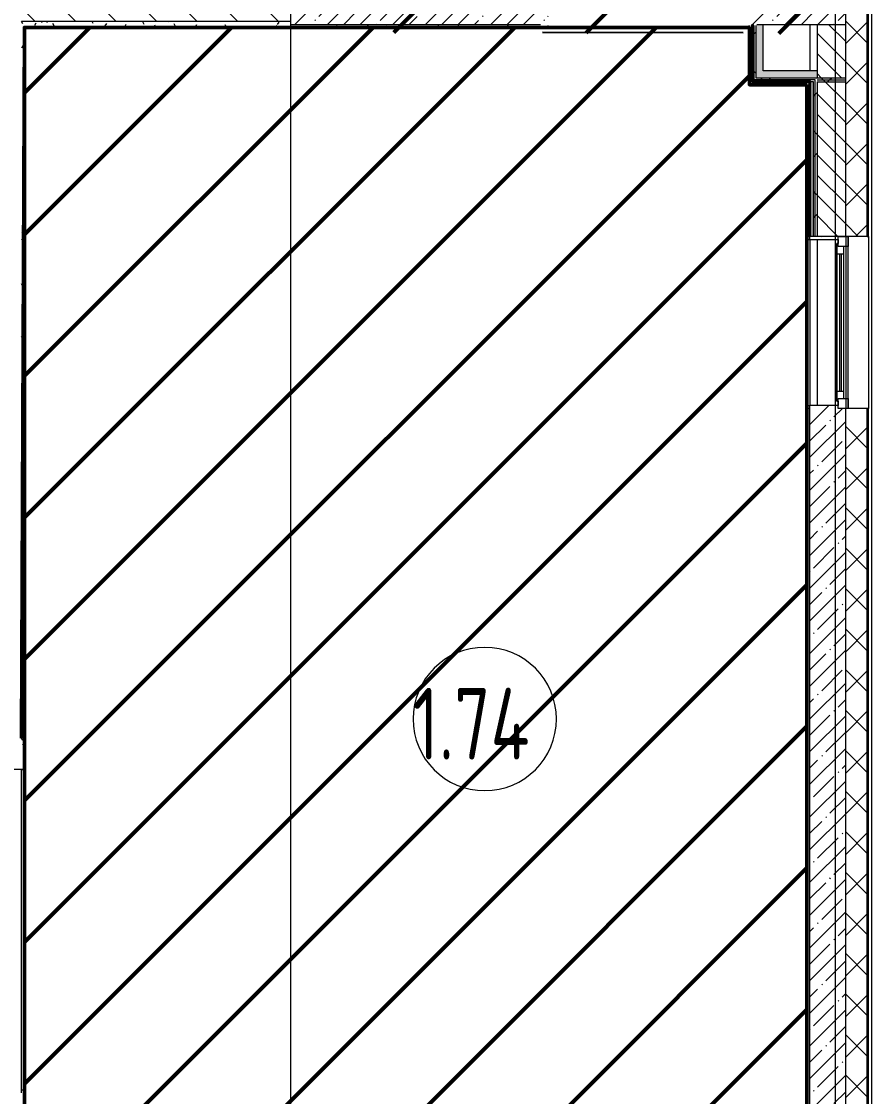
# Model space of a CAD drawing. Header units: millimetres. Extents: x -213547 to 415037, y -3642 to 106956.
# Drawn here: x 119395 to 125325, y 2764 to 10264 of the extents above; entities that cross this region are included whole.
import ezdxf

# ---------------------------------------------------------------- set-up
doc = ezdxf.new("R2010")
doc.units = ezdxf.units.MM
for name, color, linetype, lineweight in [('1)CF2', 3, 'Continuous', 30), ('10)FK4', 3, 'Continuous', 50), ('1005 Краска CF15.1', 3, 'Continuous', 50), ('5.5) Перег WD5', 3, 'Continuous', 40), ('947 Штук ЛК CF15.1', 3, 'Continuous', 50), ('953 СКБ ЛК CF15.1', 3, 'Continuous', 50), ('965 СКБ CF2', 5, 'Continuous', 50), ('A-AREA-IDEN', 7, 'Continuous', 9), ('A-FLOR', 7, 'Continuous', 9), ('A-GLAZ', 7, 'Continuous', 9), ('A-GLAZ-1', 7, 'Continuous', 5), ('A-WALL', 7, 'Continuous', 5), ('I-WALL', 7, 'Continuous', 5), ('Оси', 7, 'Continuous', 9)]:
    doc.layers.add(name, color=color, linetype=linetype, lineweight=lineweight)
doc.layers.add('A-WALL-1', color=9, linetype='Continuous', lineweight=5, true_color=0x808080)
doc.layers.add('A-WALL-FNSH-1', color=9, linetype='Continuous', lineweight=5, true_color=0x808080)
doc.styles.add('СПДС', font='ГОСТ тип А.ttf', dxfattribs={"width": 0.9})
pattern_1 = [(45, (64.7, -136.06), (-114.04925, 114.04925), []), (45, (178.75, -136.06), (-114.04925, 114.04925), [201.612, -40.322, 6.706, -33.617])]
pattern_2 = [(0, (64.7, -136.06), (243.84, 60.96), [20.117, -162.763, 20.117, -162.763, -975.36]), (0, (64.7, -136.06), (243.84, 60.96), [-365.76, 20.117, -345.643, 20.117, -162.763, -426.72]), (0, (64.7, -136.06), (243.84, 60.96), [-914.4, 20.117, -101.803, 20.117, -284.683]), (120, (156.14, -105.58), (-174.71291, 180.691634), [20.117, -162.763, 20.117, -162.763, -975.36]), (120, (156.14, -105.58), (-174.71291, 180.691634), [-365.76, 20.117, -345.643, 20.117, -162.763, -426.72]), (120, (156.14, -105.58), (-174.71291, 180.691634), [-914.4, 20.117, -101.803, 20.117, -284.683]), (240, (186.62, 16.34), (-69.12709, -241.651634), [20.117, -162.763, 20.117, -162.763, -975.36]), (240, (186.62, 16.34), (-69.12709, -241.651634), [-365.76, 20.117, -345.643, 20.117, -162.763, -426.72]), (240, (186.62, 16.34), (-69.12709, -241.651634), [-914.4, 20.117, -101.803, 20.117, -284.683])]
pattern_3 = [(45, (64.7, -136.06), (-212.132, 212.132), []), (135, (64.7, -136.06), (-212.132, -212.132), [])]

# ---------------------------------------------------------------- blocks, each defined once
blk = doc.blocks.new('120_Окно_СКБ_1Ст - 120_Окно_СКБ_1Ст 1200х2500_h_ с форточкой 3-24161067-Объем проектирования 1 этажа')
at = {"layer": 'A-GLAZ'}
for p, q in [((-600, -127), (-600, -57)), ((-600, -57), (-530, -57)), ((-530, -57), (-530, -127)), ((530, -127), (530, -57)), ((530, -57), (600, -57)), ((600, -57), (600, -127)), ((-530, -127), (-600, -127)), ((-530, -127), (-550, -127)), ((-550, -127), (-550, -137)), ((-550, -137), (550, -137)), ((550, -137), (-550, -137)), ((530, -87), (-530, -87)), ((-530, -87), (-530, -127)), ((-480, -137), (-480, -87)), ((480, -137), (480, -87)), ((530, -127), (530, -87)), ((600, -127), (530, -127)), ((550, -127), (530, -127)), ((550, -137), (550, -127))]:
    blk.add_line(p, q, dxfattribs=at)
at = {"layer": 'A-GLAZ-1'}
for p, q in [((600, -57), (-600, -57)), ((-580, -127), (-550, -127)), ((-480, -107), (480, -107)), ((480, -117), (-480, -117)), ((550, -127), (580, -127))]:
    blk.add_line(p, q, dxfattribs=at)
blk = doc.blocks.new('Марка_Помещения - Номер-25198446-Объем проектирования 1 этажа')
at = {"layer": 'A-AREA-IDEN'}
for start, end in [(360, 180), (180, 360)]:
    blk.add_arc((0, 0), 2.5, start, end, dxfattribs=at)

msp = doc.modelspace()

# ---------------------------------------------------------------- hatches: boundary and pattern name
at = {"layer": '1)CF2'}
h = msp.add_hatch(dxfattribs=at)
h.set_pattern_fill('ANSI31', color=256, scale=220)
h.paths.add_polyline_path([(124873.7, 9822.9), (124473.7, 9822.9), (124473.7, 10222.9), (119415.7, 10222.9), (119415.7, 34.9), (120934.7, 34.9), (120934.7, 384.9), (121315.7, 384.9), (121315.7, 34.9), (124873.7, 34.9)])
at = {"layer": '1005 Краска CF15.1'}
h = msp.add_hatch(dxfattribs=at)
h.set_pattern_fill('ANSI31', color=256, scale=300)
h.paths.add_polyline_path([(123061.6, 16884.6), (123353.6, 16883.9), (123344.9, 13153.9), (124898.9, 13150.3), (124902.7, 14779.3), (124882.7, 14779.3), (124886.1, 16209.5), (124885.1, 16209.5), (124889.2, 17970.8), (124815.5, 18735.2), (121531.2, 18742.2), (121521.4, 13797.6), (121512.9, 10188.2), (124870.9, 10180.3), (124871.4, 10380.3), (124892.4, 10380.3), (124897.8, 12679.3), (124877.8, 12679.3), (124878.5, 12988.3), (123052.5, 12992.6)])
h = msp.add_hatch(dxfattribs=at)
h.set_pattern_fill('ANSI31', color=256, scale=300)
h.paths.add_polyline_path([(123061.6, 16884.6), (123353.6, 16883.9), (123344.9, 13153.9), (124898.9, 13150.3), (124902.7, 14779.3), (124882.7, 14779.3), (124886.1, 16209.5), (124885.1, 16209.5), (124889.2, 17970.8), (124815.5, 18735.2), (121531.2, 18742.2), (121521.4, 13797.6), (121512.9, 10188.2), (124870.9, 10180.3), (124871.4, 10380.3), (124892.4, 10380.3), (124897.8, 12679.3), (124877.8, 12679.3), (124878.5, 12988.3), (123052.5, 12992.6)])
at = {"layer": '947 Штук ЛК CF15.1'}
h = msp.add_hatch(dxfattribs=at)
h.set_pattern_fill('ANSI31', color=256, scale=300)
h.paths.add_polyline_path([(123061.6, 16884.6), (123353.6, 16883.9), (123344.9, 13153.9), (124898.9, 13150.3), (124902.7, 14779.3), (124882.7, 14779.3), (124886.1, 16209.5), (124885.1, 16209.5), (124889.2, 17970.8), (124815.5, 18735.2), (121531.2, 18742.2), (121521.4, 13797.6), (121512.9, 10188.2), (124870.9, 10180.3), (124871.4, 10380.3), (124892.4, 10380.3), (124897.8, 12679.3), (124877.8, 12679.3), (124878.5, 12988.3), (123052.5, 12992.6)])
h = msp.add_hatch(dxfattribs=at)
h.set_pattern_fill('ANSI31', color=256, scale=300)
h.paths.add_polyline_path([(123061.6, 16884.6), (123353.6, 16883.9), (123344.9, 13153.9), (124898.9, 13150.3), (124902.7, 14779.3), (124882.7, 14779.3), (124886.1, 16209.5), (124885.1, 16209.5), (124889.2, 17970.8), (124815.5, 18735.2), (121531.2, 18742.2), (121521.4, 13797.6), (121512.9, 10188.2), (124870.9, 10180.3), (124871.4, 10380.3), (124892.4, 10380.3), (124897.8, 12679.3), (124877.8, 12679.3), (124878.5, 12988.3), (123052.5, 12992.6)])
at = {"layer": '953 СКБ ЛК CF15.1'}
h = msp.add_hatch(dxfattribs=at)
h.set_pattern_fill('ANSI31', color=256, scale=300)
h.paths.add_polyline_path([(123061.6, 16884.6), (123353.6, 16883.9), (123344.9, 13153.9), (124898.9, 13150.3), (124902.7, 14779.3), (124882.7, 14779.3), (124886.1, 16209.5), (124885.1, 16209.5), (124889.2, 17970.8), (124815.5, 18735.2), (121531.2, 18742.2), (121521.4, 13797.6), (121512.9, 10188.2), (124870.9, 10180.3), (124871.4, 10380.3), (124892.4, 10380.3), (124897.8, 12679.3), (124877.8, 12679.3), (124878.5, 12988.3), (123052.5, 12992.6)])
h = msp.add_hatch(dxfattribs=at)
h.set_pattern_fill('ANSI31', color=256, scale=300)
h.paths.add_polyline_path([(123061.6, 16884.6), (123353.6, 16883.9), (123344.9, 13153.9), (124898.9, 13150.3), (124902.7, 14779.3), (124882.7, 14779.3), (124886.1, 16209.5), (124885.1, 16209.5), (124889.2, 17970.8), (124815.5, 18735.2), (121531.2, 18742.2), (121521.4, 13797.6), (121512.9, 10188.2), (124870.9, 10180.3), (124871.4, 10380.3), (124892.4, 10380.3), (124897.8, 12679.3), (124877.8, 12679.3), (124878.5, 12988.3), (123052.5, 12992.6)])
at = {"layer": '965 СКБ CF2'}
h = msp.add_hatch(dxfattribs=at)
h.set_pattern_fill('ANSI31', color=256, scale=220)
h.paths.add_polyline_path([(124873.7, 9822.9), (124473.7, 9822.9), (124473.7, 10222.9), (119415.7, 10222.9), (119415.7, 34.9), (120934.7, 34.9), (120934.7, 384.9), (121315.7, 384.9), (121315.7, 34.9), (124873.7, 34.9)])
at = {"layer": 'A-WALL'}
h = msp.add_hatch(dxfattribs=at)
h.set_pattern_fill('FP_24', color=256, style=0, pattern_type=2)
h.set_pattern_definition([(45, (64.7, -136.06), (-141.42136, 141.42136), []), (135, (64.7, -136.06), (-141.42136, -141.42136), [])])
h.paths.add_polyline_path([(125294.7, -386.1), (125294.7, 7564), (125144.7, 7564), (125144.7, -386.1), (125288.9, -386.1)])
h.paths.add_polyline_path([(125293.1, 8764), (125294.7, 8764), (125294.7, 10683.9), (125144.7, 10683.9), (125144.7, 8764)])
h.paths.add_polyline_path([(125294.7, 12983.9), (125294.7, 13533.9), (125144.7, 13533.9), (125144.7, 12983.9)])
h.paths.add_polyline_path([(125144.7, 15083.9), (125294.7, 15083.9), (125294.7, 21413.9), (125144.7, 21413.9), (125144.7, 16816.4)])
h = msp.add_hatch(dxfattribs=at)
h.set_pattern_fill('FP_2', color=256, style=0, pattern_type=2)
h.set_pattern_definition([(135, (64.7, -136.06), (-70.71068, -70.71068), [])])
h.paths.add_polyline_path([(125073, 8764), (125144.7, 8764), (125144.7, 9843.9), (124944.7, 9843.9), (124944.7, 8764), (125011.9, 8764)])
h.paths.add_polyline_path([(125073, 9868.9), (125144.7, 9868.9), (125144.7, 10243.9), (124944.7, 10243.9), (124944.7, 9868.9)])
at = {"layer": 'I-WALL'}
h = msp.add_hatch(dxfattribs=at)
h.set_pattern_fill('FP_1', color=256, style=0, pattern_type=2)
h.set_pattern_definition(pattern_1)
h.paths.add_polyline_path([(121274.7, 10243.9), (121494.7, 10243.9), (121494.7, 10688.9), (121274.7, 10688.9), (121274.7, 10246.7)])
h.paths.add_polyline_path([(121444.7, 12088.9), (121494.7, 12088.9), (121494.7, 13263.9), (121274.7, 13263.9), (121274.7, 12088.9), (121414.7, 12088.9)])
h.paths.add_polyline_path([(121274.7, 13763.9), (121494.7, 13763.9), (121494.7, 18463.9), (121274.7, 18463.9), (121274.7, 13783.9)])
h = msp.add_hatch(dxfattribs=at)
h.set_pattern_fill('FP_23', color=256, style=0, pattern_type=2)
h.set_pattern_definition([(135, (64.7, -136.06), (-141.42136, -141.42136), [])])
h.paths.add_polyline_path([(119414.7, 10263.9), (121274.7, 10263.9), (121274.7, 10463.9), (119394.7, 10463.9), (119394.7, 10263.9), (119399.6, 10263.9)])
h.paths.add_polyline_path([(111274.7, 10263.9), (111994.7, 10263.9), (111994.7, 10463.9), (111244.7, 10463.9), (111244.7, 10263.9)])
h.paths.add_polyline_path([(110194.7, 10263.9), (110294.7, 10263.9), (110294.7, 10463.9), (109169.7, 10463.9), (109169.7, 10263.9), (110115.8, 10263.9)])
h.paths.add_polyline_path([(107745.5, 10263.9), (107769.7, 10263.9), (107769.7, 10463.9), (107414.7, 10463.9), (107414.7, 10263.9), (107744.7, 10263.9)])
h = msp.add_hatch(dxfattribs=at)
h.set_pattern_fill('FP_1', color=256, style=0, pattern_type=2)
h.set_pattern_definition(pattern_1)
h.paths.add_polyline_path([(125144.7, 10243.9), (125144.7, 10463.9), (124469.7, 10463.9), (124469.7, 10243.9), (124994.7, 10243.9)])
h.paths.add_polyline_path([(122321.7, 10243.9), (123069.7, 10243.9), (123069.7, 10463.9), (121494.7, 10463.9), (121494.7, 10243.9)])
h = msp.add_hatch(dxfattribs=at)
h.set_pattern_fill('FP_191', color=256, style=0, pattern_type=2)
h.set_pattern_definition(pattern_2)
h.paths.add_polyline_path([(119394.7, 5043.9), (119414.7, 5043.9), (119414.7, 10263.9), (119394.7, 10263.9), (119394.7, 5156.6)])
h = msp.add_hatch(dxfattribs=at)
h.set_pattern_fill('FP_191', color=256, style=0, pattern_type=2)
h.set_pattern_definition(pattern_2)
h.paths.add_polyline_path([(119415.7, 10223.9), (121274.7, 10223.9), (121274.7, 10263.9), (119414.7, 10263.9), (119414.9, 10223.9)])
h = msp.add_hatch(dxfattribs=at)
h.set_pattern_fill('FP_191', color=256, style=0, pattern_type=2)
h.set_pattern_definition(pattern_2)
h.paths.add_polyline_path([(121714.7, 10223.9), (123069.7, 10223.9), (123069.7, 10235.9), (123014.7, 10235.9), (123014.7, 10243.9), (121274.7, 10243.9), (121274.7, 10223.9), (121494.7, 10223.9)])
h.paths.add_polyline_path([(124474.7, 10223.9), (124472.7, 10235.9), (124469.7, 10235.9), (124469.7, 10223.9)])
h.paths.add_polyline_path([(124494.7, 10223.9), (124494.7, 10235.9), (124482.7, 10235.9)])
h = msp.add_hatch(dxfattribs=at)
h.set_pattern_fill('FP_191', color=256, style=0, pattern_type=2)
h.set_pattern_definition(pattern_2)
h.paths.add_polyline_path([(124494.7, 9843.9), (124494.7, 10223.9), (124482.7, 10235.9), (124474.7, 10235.9), (124474.7, 9843.9)])
h = msp.add_hatch(dxfattribs=at)
h.set_pattern_fill('FP_192', color=256, style=0, pattern_type=2)
h.set_pattern_definition(pattern_3)
h.paths.add_polyline_path([(124494.7, 9843.9), (124507.2, 9843.9), (124507.2, 10235.9), (124494.7, 10235.9), (124494.7, 9856.4)])
h = msp.add_hatch(dxfattribs=at)
h.set_pattern_fill('FP_192', color=256, style=0, pattern_type=2)
h.set_pattern_definition(pattern_3)
h.paths.add_polyline_path([(124507.2, 9856.4), (124519.7, 9856.4), (124519.7, 10235.9), (124507.2, 10235.9), (124507.2, 9926.5)])
for points in [[(124557.2, 9868.9), (124569.7, 9868.9), (124569.7, 10243.9), (124524.7, 10243.9), (124524.7, 10235.9), (124519.7, 10235.9), (124519.7, 9868.9)], [(124869.7, 9868.9), (124944.7, 9868.9), (124944.7, 9918.9), (124569.7, 9918.9), (124569.7, 9868.9), (124815.1, 9868.9)]]:
    msp.add_hatch(color=256, dxfattribs=at).paths.add_polyline_path(points)
h = msp.add_hatch(dxfattribs=at)
h.set_pattern_fill('FP_191', color=256, style=0, pattern_type=2)
h.set_pattern_definition(pattern_2)
h.paths.add_polyline_path([(124815.1, 9823.9), (124874.7, 9825), (124874.3, 9843.9), (124474.7, 9843.9), (124474.7, 9823.9), (124569.7, 9823.9)])
h = msp.add_hatch(dxfattribs=at)
h.set_pattern_fill('FP_192', color=256, style=0, pattern_type=2)
h.set_pattern_definition(pattern_3)
h.paths.add_polyline_path([(124894.7, 9843.9), (124932.2, 9843.9), (124932.2, 9856.4), (124507.2, 9856.4), (124507.2, 9843.9), (124892.4, 9843.9)])
h.paths.add_polyline_path([(125073, 9843.9), (125144.7, 9843.9), (125144.7, 9856.4), (124944.7, 9856.4), (124944.7, 9843.9)])
h = msp.add_hatch(dxfattribs=at)
h.set_pattern_fill('FP_192', color=256, style=0, pattern_type=2)
h.set_pattern_definition(pattern_3)
h.paths.add_polyline_path([(124944.7, 9856.4), (125144.7, 9856.4), (125144.7, 9868.9), (124519.7, 9868.9), (124519.7, 9856.4), (124932.2, 9856.4)])
h = msp.add_hatch(color=256, dxfattribs=at)
h.paths.add_polyline_path([(124894.7, 8743.5), (124894.7, 8764), (124919.7, 8764), (124919.7, 9843.9), (124874.7, 9843.9), (124874.7, 9825), (124869.7, 9822.9), (124869.7, 8743.5), (124874.7, 8743.5)])
h.paths.add_polyline_path([(124876.6, 9825.8), (124894.7, 9843.9), (124893.6, 9833)])
h = msp.add_hatch(dxfattribs=at)
h.set_pattern_fill('FP_191', color=256, style=0, pattern_type=2)
h.set_pattern_definition(pattern_2)
h.paths.add_polyline_path([(124894.7, 23.9), (124894.7, 7564), (124874.7, 7564), (124874.7, 23.9), (124893.5, 23.9)])
h.paths.add_polyline_path([(124876.6, 9825.8), (124894.7, 9833.4), (124892.6, 9841.8)])
h = msp.add_hatch(dxfattribs=at)
h.set_pattern_fill('FP_192', color=256, style=0, pattern_type=2)
h.set_pattern_definition(pattern_3)
h.paths.add_polyline_path([(124932.2, 8764), (124932.2, 9843.9), (124919.7, 9843.9), (124919.7, 8764)])
h = msp.add_hatch(dxfattribs=at)
h.set_pattern_fill('FP_192', color=256, style=0, pattern_type=2)
h.set_pattern_definition(pattern_3)
h.paths.add_polyline_path([(124932.2, 8764), (124944.7, 8764), (124944.7, 9856.4), (124932.2, 9856.4), (124932.2, 8866.5)])
h = msp.add_hatch(dxfattribs=at)
h.set_pattern_fill('FP_191', color=256, style=0, pattern_type=2)
h.set_pattern_definition(pattern_2)
h.paths.add_polyline_path([(125092.7, 8744), (125092.7, 8764), (124894.7, 8764), (124895.2, 8744), (125082.7, 8744)])
h = msp.add_hatch(dxfattribs=at)
h.set_pattern_fill('FP_1', color=256, style=0, pattern_type=2)
h.set_pattern_definition(pattern_1)
h.paths.add_polyline_path([(125144.7, -236.1), (125144.7, 7564), (125092.7, 7564), (125092.7, 7584), (124894.7, 7584), (124894.7, -236.1)])

# ---------------------------------------------------------------- linework, layer by layer
msp.add_lwpolyline([(123030.2, 10190.2), (124430.2, 10186.9)])
at = {"layer": '10)FK4'}
for points in [[(119393.7, 5263.9), (119414.7, 10222.9), (121273.7, 10223.9)], [(119394.7, 5263.9), (119415.7, 10222.9), (121274.7, 10223.9)], [(120933.9, 34.9), (119414.9, 34.9), (119414.9, 10222.9), (124473.9, 10222.9)], [(120934.7, 34.9), (119415.7, 34.9), (119415.7, 10222.9), (124474.7, 10222.9)], [(124473.9, 10222.9), (124472.9, 10222.9), (124472.9, 9822.9), (124872.9, 9822.9), (124872.9, 9823.9)], [(124474.7, 10222.9), (124473.7, 10222.9), (124473.7, 9822.9), (124873.7, 9822.9), (124873.7, 9823.9)], [(124872.9, 9823.9), (124872.9, 34.9), (121313.9, 34.9)], [(124873.7, 9823.9), (124873.7, 34.9), (121314.7, 34.9)]]:
    msp.add_lwpolyline(points, dxfattribs=at)
at = {"layer": '5.5) Перег WD5'}
msp.add_lwpolyline([(124894.7, 8764), (124894.7, 9843.9), (124494.7, 9843.9), (124494.7, 10243.9)], dxfattribs=at)
at = {"layer": 'A-FLOR'}
for p, q in [((119414.7, 10223.9), (119414.7, 2808.9)), ((119415.7, 10223.9), (121274.7, 10223.9)), ((121274.7, 10223.9), (123069.7, 10223.9)), ((123069.7, 10223.9), (123069.7, 10235.9)), ((124474.7, 10223.9), (124474.7, 9823.9)), ((124894.7, 10243.9), (124894.7, 9918.9)), ((124474.7, 9823.9), (124869.7, 9823.9)), ((124874.7, 7585), (124874.7, 33.9)), ((119394.3, 2808.9), (119414.7, 2808.9))]:
    msp.add_line(p, q, dxfattribs=at)
at = {"layer": 'A-WALL'}
for p, q in [((125144.7, 8764), (125144.7, 21263.9)), ((125324.7, 11585.9), (125324.7, -416.1)), ((125294.7, 8764), (125294.7, 10683.9)), ((125297.7, 8764), (125297.7, 10683.9)), ((121274.7, 10223.9), (121274.7, 10633.9)), ((121274.7, 10223.9), (119414.7, 10223.9)), ((121274.7, 10243.9), (123014.7, 10243.9)), ((124494.7, 10235.9), (124494.7, 9843.9)), ((124507.2, 9856.4), (124507.2, 10235.9)), ((124519.7, 9868.9), (124519.7, 10235.9)), ((124919.7, 9843.9), (124494.7, 9843.9)), ((124932.2, 9856.4), (124507.2, 9856.4)), ((125144.7, 9868.9), (124519.7, 9868.9)), ((124919.7, 8764), (124919.7, 9843.9)), ((124932.2, 8764), (124932.2, 9856.4)), ((124944.7, 9856.4), (125144.7, 9856.4)), ((124944.7, 9843.9), (124944.7, 8764)), ((124944.7, 9843.9), (125144.7, 9843.9)), ((125302.7, 8764), (125302.7, 7564)), ((124894.7, 13.9), (124894.7, 7584)), ((125294.7, -386.1), (125294.7, 7564)), ((125297.7, -389.1), (125297.7, 7564))]:
    msp.add_line(p, q, dxfattribs=at)
at = {"layer": 'A-WALL-1'}
for p, q in [((121274.7, 10263.9), (119394.7, 10263.9)), ((121274.7, 10223.9), (121274.7, 10263.9)), ((124469.7, 10235.9), (124469.7, 10223.9)), ((124469.7, 10223.9), (124494.7, 10223.9)), ((124474.7, 10235.9), (124474.7, 10223.9)), ((124524.7, 10243.9), (125144.7, 10243.9)), ((124569.7, 9918.9), (124569.7, 10243.9)), ((124944.7, 10243.9), (124944.7, 9868.9)), ((124944.7, 9918.9), (124569.7, 9918.9)), ((124869.7, 9843.9), (124869.7, 8743.5)), ((124894.7, 8744), (124894.7, 9843.9)), ((124869.7, 9823.9), (124874.7, 9823.9)), ((124874.7, 9823.9), (124874.7, 8987.2)), ((124869.7, 8743.5), (124894.7, 8743.5)), ((125294.7, 8764), (124874.7, 8764)), ((124894.7, 8744), (125092.7, 8744)), ((125092.7, 8744), (125092.7, 8764)), ((125092.7, 7584), (124894.7, 7584)), ((125092.7, 7564), (125092.7, 7584)), ((124894.7, 7564), (124874.7, 7564)), ((125294.7, 7564), (125092.7, 7564)), ((125144.7, -236.1), (125144.7, 7564)), ((119415.7, 5043.9), (118524.7, 5043.9))]:
    msp.add_line(p, q, dxfattribs=at)
at = {"layer": 'A-WALL-FNSH-1'}
for p, q in [((125302.7, 8764), (125302.7, 10683.9)), ((119415.7, 5042.9), (119415.7, 10222.9)), ((119415.7, 10222.9), (123069.7, 10222.9)), ((123069.7, 10223.9), (121274.7, 10223.9)), ((123069.7, 10222.9), (123069.7, 10223.9)), ((124470.2, 10223.9), (124469.7, 10223.9)), ((124469.7, 10223.9), (124469.7, 10222.9)), ((124469.7, 10222.9), (124470.2, 10222.9)), ((124470.2, 10222.9), (124470.2, 10223.9)), ((124474.7, 10223.4), (124473.7, 10223.4)), ((124473.7, 10223.4), (124473.7, 9822.9)), ((124473.7, 9822.9), (124869.7, 9822.9)), ((124874.7, 9519), (124873.7, 9519)), ((124873.7, 9519), (124873.7, 9465.2)), ((124873.7, 9465.2), (124874.7, 9465.2)), ((124874.7, 9304.5), (124873.7, 9304.5)), ((124873.7, 9304.5), (124873.7, 9240.7)), ((124873.7, 9240.7), (124874.7, 9240.7)), ((124874.7, 8987.2), (124873.7, 8987.2)), ((124873.7, 8987.2), (124873.7, 8764)), ((124874.7, 8764), (124874.7, 8987.2)), ((124873.7, 8764), (124874.7, 8764)), ((124894.7, 8744), (124894.7, 8743)), ((124894.7, 8743), (125092.7, 8743)), ((125092.7, 8743), (125092.7, 8744)), ((125294.7, 8764), (125302.7, 8764)), ((125092.7, 7585), (124894.7, 7585)), ((124894.7, 7585), (124894.7, 7584)), ((125092.7, 7584), (125092.7, 7585)), ((124874.7, 7564.7), (124873.7, 7564.7)), ((124873.7, 7564.7), (124873.7, 7126.2)), ((125302.7, 7564), (125294.7, 7564)), ((125302.7, -394.1), (125302.7, 7564)), ((124873.7, 7126.2), (124874.7, 7126.2)), ((124873.7, 6352.7), (124873.7, 6007.1)), ((124874.7, 6352.7), (124873.7, 6352.7)), ((124873.7, 6109.8), (124874.7, 6109.8)), ((124874.7, 6085.5), (124873.7, 6085.5)), ((124873.7, 6007.1), (124874.7, 6007.1)), ((124874.7, 5227.3), (124873.7, 5227.3)), ((124873.7, 5227.3), (124873.7, 4833.3)), ((119415.7, 5042.9), (119394.7, 5042.9)), ((119395.7, 2788.9), (119395.7, 5042.9)), ((124873.7, 4833.3), (124874.7, 4833.3)), ((124874.7, 4785.9), (124873.7, 4785.9)), ((124873.7, 4785.9), (124873.7, 4686.6)), ((124873.7, 4686.6), (124874.7, 4686.6)), ((124874.7, 4472.3), (124873.7, 4472.3)), ((124873.7, 4296.7), (124873.7, 4286.7)), ((124873.7, 4126.6), (124874.7, 4126.6)), ((124874.7, 3907.5), (124873.7, 3907.5)), ((124873.7, 3907.5), (124873.7, 3691.1)), ((124873.7, 3691.1), (124874.7, 3691.1)), ((124874.7, 2839.3), (124873.7, 2839.3)), ((124873.7, 2839.3), (124873.7, 2838.4)), ((124873.7, 2838.4), (124874.7, 2838.4))]:
    msp.add_line(p, q, dxfattribs=at)
at = {"layer": 'I-WALL'}
for p, q in [((124869.7, 7585), (124869.7, 8743.5)), ((124894.7, 8743), (124894.7, 7585)), ((124944.7, 8744), (124944.7, 7585)), ((125144.7, 8764), (125144.7, 7564)), ((124869.7, 7585), (124894.7, 7585)), ((124873.7, 7006), (124873.7, 7126.2)), ((124873.7, 7006), (124874.7, 7006)), ((124873.7, 6483.9), (124874.7, 6483.9)), ((124873.7, 6352.7), (124873.7, 6483.9)), ((124873.7, 5892.4), (124873.7, 6007.1)), ((124873.7, 5892.4), (124874.7, 5892.4)), ((124873.7, 5617.2), (124874.7, 5617.2)), ((124873.7, 5227.3), (124873.7, 5617.2)), ((124873.7, 4296.7), (124873.7, 4686.6)), ((124873.7, 4500), (124874.7, 4500)), ((124873.7, 4296.7), (124874.7, 4296.7)), ((124873.7, 4286.7), (124874.7, 4286.7)), ((124873.7, 3907.5), (124873.7, 4286.7)), ((124874.7, 4107.9), (124873.7, 4107.9)), ((124873.7, 3969.2), (124874.7, 3969.2)), ((124874.7, 3958.6), (124873.7, 3958.6)), ((124873.7, 3632.9), (124873.7, 3691.1)), ((124873.7, 3632.9), (124874.7, 3632.9)), ((124873.7, 3622.9), (124874.7, 3622.9)), ((124873.7, 3291.2), (124873.7, 3622.9)), ((124873.7, 3291.2), (124874.7, 3291.2)), ((124873.7, 2839), (124874.7, 2839))]:
    msp.add_line(p, q, dxfattribs=at)
at = {"layer": 'I-WALL', "flags": 128}
for points in [[(124873.7, 4890.5), (124873.7, 4902.2), (124873.7, 4914.7), (124873.7, 4927.4), (124873.7, 4939.9), (124873.7, 4951.7), (124873.7, 4962.3), (124873.7, 4971.3), (124873.7, 4978.5), (124873.7, 4983.4), (124873.7, 4986), (124873.7, 4986), (124873.7, 4983.6), (124873.7, 4978.8), (124873.7, 4971.8), (124873.7, 4962.8), (124873.7, 4952.3)], [(124873.7, 4839), (124873.7, 4849.6), (124873.7, 4861.1), (124873.7, 4873.3), (124873.7, 4885.8), (124873.7, 4898.2), (124873.7, 4910.1), (124873.7, 4921.1), (124873.7, 4931), (124873.7, 4939.3), (124873.7, 4946), (124873.7, 4950.7), (124873.7, 4953.3), (124873.7, 4953.8), (124873.7, 4952.1), (124873.7, 4948.3), (124873.7, 4942.4), (124873.7, 4934.8), (124873.7, 4925.5)], [(124873.7, 4952.3), (124873.7, 4940.6), (124873.7, 4928.1), (124873.7, 4915.4), (124873.7, 4902.9), (124873.7, 4891.1), (124873.7, 4880.5), (124873.7, 4871.5), (124873.7, 4864.3), (124873.7, 4859.4), (124873.7, 4856.9), (124873.7, 4856.8), (124873.7, 4859.2), (124873.7, 4864), (124873.7, 4871), (124873.7, 4880), (124873.7, 4890.5)], [(124873.7, 4925.5), (124873.7, 4915), (124873.7, 4903.4), (124873.7, 4891.2), (124873.7, 4878.7), (124873.7, 4866.4), (124873.7, 4854.5), (124873.7, 4843.4), (124873.7, 4833.6), (124873.7, 4825.2), (124873.7, 4818.6), (124873.7, 4813.9), (124873.7, 4811.2), (124873.7, 4810.7), (124873.7, 4812.4), (124873.7, 4816.3), (124873.7, 4822.1), (124873.7, 4829.8), (124873.7, 4839)], [(124873.7, 4811.8), (124873.7, 4819.7), (124873.7, 4828.4), (124873.7, 4837.5), (124873.7, 4846.9), (124873.7, 4856.2), (124873.7, 4865.1), (124873.7, 4873.3), (124873.7, 4880.7), (124873.7, 4887), (124873.7, 4892), (124873.7, 4895.5), (124873.7, 4897.5), (124873.7, 4897.9), (124873.7, 4896.6), (124873.7, 4893.7), (124873.7, 4889.4), (124873.7, 4883.6), (124873.7, 4876.7)], [(124873.7, 4876.7), (124873.7, 4868.7), (124873.7, 4860.1), (124873.7, 4850.9), (124873.7, 4841.6), (124873.7, 4832.3), (124873.7, 4823.4), (124873.7, 4815.1), (124873.7, 4807.7), (124873.7, 4801.4), (124873.7, 4796.4), (124873.7, 4792.9), (124873.7, 4790.9), (124873.7, 4790.6), (124873.7, 4791.9), (124873.7, 4794.7), (124873.7, 4799.1), (124873.7, 4804.8), (124873.7, 4811.8)], [(124873.7, 4728.3), (124873.7, 4743.4), (124873.7, 4759.8), (124873.7, 4776.7), (124873.7, 4793.6), (124873.7, 4810), (124873.7, 4825.3), (124873.7, 4839), (124873.7, 4850.6), (124873.7, 4859.8), (124873.7, 4866.1), (124873.7, 4869.4), (124873.7, 4869.6), (124873.7, 4866.7), (124873.7, 4860.7), (124873.7, 4852), (124873.7, 4840.7), (124873.7, 4827.2)], [(124873.7, 4798.1), (124873.7, 4802.1), (124873.7, 4806.5), (124873.7, 4811.1), (124873.7, 4815.8), (124873.7, 4820.5), (124873.7, 4825.1), (124873.7, 4829.4), (124873.7, 4833.3)], [(124873.7, 4827.2), (124873.7, 4812.1), (124873.7, 4795.8), (124873.7, 4778.8), (124873.7, 4761.9), (124873.7, 4745.5), (124873.7, 4730.2), (124873.7, 4716.5), (124873.7, 4704.9), (124873.7, 4695.7), (124873.7, 4689.4), (124873.7, 4686.1), (124873.7, 4685.9), (124873.7, 4688.8), (124873.7, 4694.8), (124873.7, 4703.6), (124873.7, 4714.9), (124873.7, 4728.3)], [(124873.7, 4786.9), (124873.7, 4789.7), (124873.7, 4792.7), (124873.7, 4795.8), (124873.7, 4799), (124873.7, 4802), (124873.7, 4804.8), (124873.7, 4807.4), (124873.7, 4809.5), (124873.7, 4811.3), (124873.7, 4812.5), (124873.7, 4813.1), (124873.7, 4813.2), (124873.7, 4812.7), (124873.7, 4811.6), (124873.7, 4810), (124873.7, 4807.9), (124873.7, 4805.5)], [(124873.7, 4805.5), (124873.7, 4802.7), (124873.7, 4799.7), (124873.7, 4796.6), (124873.7, 4793.4), (124873.7, 4790.4), (124873.7, 4787.6), (124873.7, 4785), (124873.7, 4782.8), (124873.7, 4781.1), (124873.7, 4779.9), (124873.7, 4779.3), (124873.7, 4779.2), (124873.7, 4779.7), (124873.7, 4780.8), (124873.7, 4782.4), (124873.7, 4784.5), (124873.7, 4786.9)], [(124873.7, 4785.9), (124873.7, 4786.1), (124873.7, 4787), (124873.7, 4788.8), (124873.7, 4791.2), (124873.7, 4794.4), (124873.7, 4798.1)], [(124873.7, 4705.8), (124873.7, 4709.3), (124873.7, 4713.1), (124873.7, 4717.1), (124873.7, 4721.3), (124873.7, 4725.3), (124873.7, 4729.2), (124873.7, 4732.8), (124873.7, 4736), (124873.7, 4738.7), (124873.7, 4740.8), (124873.7, 4742.3), (124873.7, 4743.1), (124873.7, 4743.2), (124873.7, 4742.6), (124873.7, 4741.2), (124873.7, 4739.3), (124873.7, 4736.7), (124873.7, 4733.6)], [(124873.7, 4733.6), (124873.7, 4730.1), (124873.7, 4726.2), (124873.7, 4722.2), (124873.7, 4718.1), (124873.7, 4714), (124873.7, 4710.2), (124873.7, 4706.6), (124873.7, 4703.4), (124873.7, 4700.7), (124873.7, 4698.5), (124873.7, 4697.1), (124873.7, 4696.3), (124873.7, 4696.2), (124873.7, 4696.8), (124873.7, 4698.1), (124873.7, 4700.1), (124873.7, 4702.7), (124873.7, 4705.8)], [(124873.7, 4619), (124873.7, 4630.7), (124873.7, 4643.2), (124873.7, 4655.9), (124873.7, 4668.4), (124873.7, 4680.2), (124873.7, 4690.8), (124873.7, 4699.9), (124873.7, 4707), (124873.7, 4711.9), (124873.7, 4714.5), (124873.7, 4714.5), (124873.7, 4712.1), (124873.7, 4707.3), (124873.7, 4700.3), (124873.7, 4691.4), (124873.7, 4680.8)], [(124873.7, 4680.8), (124873.7, 4669.1), (124873.7, 4656.6), (124873.7, 4643.9), (124873.7, 4631.4), (124873.7, 4619.6), (124873.7, 4609), (124873.7, 4600), (124873.7, 4592.9), (124873.7, 4587.9), (124873.7, 4585.4), (124873.7, 4585.3), (124873.7, 4587.7), (124873.7, 4592.5), (124873.7, 4599.5), (124873.7, 4608.5), (124873.7, 4619)], [(124873.7, 4456.8), (124873.7, 4475.3), (124873.7, 4495.3), (124873.7, 4516.1), (124873.7, 4537), (124873.7, 4557.3), (124873.7, 4576.2), (124873.7, 4593.2), (124873.7, 4607.6), (124873.7, 4619), (124873.7, 4627), (124873.7, 4631.3), (124873.7, 4631.8), (124873.7, 4628.4), (124873.7, 4621.2), (124873.7, 4610.6), (124873.7, 4596.8), (124873.7, 4580.4)], [(124873.7, 4580.4), (124873.7, 4561.9), (124873.7, 4541.9), (124873.7, 4521.1), (124873.7, 4500.2), (124873.7, 4480), (124873.7, 4461), (124873.7, 4444.1), (124873.7, 4429.6), (124873.7, 4418.2), (124873.7, 4410.2), (124873.7, 4405.9), (124873.7, 4405.5), (124873.7, 4408.9), (124873.7, 4416), (124873.7, 4426.6), (124873.7, 4440.4), (124873.7, 4456.8)]]:
    msp.add_lwpolyline(points, dxfattribs=at)
at = {"layer": 'I-WALL'}
for points, knots in [([(124873.7, 7564.7), (124873.7, 7385.9), (124873.7, 7341.8), (124873.7, 7134.8), (124873.7, 7006)], [-5.139173, -5.139173, -5.139173, -5.139173, -2.617751, 0, 0, 0, 0]), ([(124873.7, 6483.9), (124873.7, 6337.8), (124873.7, 6226.6), (124873.7, 6136.8), (124873.7, 6007.9), (124873.7, 5950.6), (124873.7, 5892.4)], [-2.688977, -2.688977, -2.688977, -2.688977, -1.942835, -1.191311, -0.524464, 0, 0, 0, 0]), ([(124873.7, 6085.5), (124873.7, 6086.6), (124873.7, 6094.2), (124873.7, 6102.5), (124873.7, 6109.8)], [-1.272376, -1.272376, -1.272376, -1.272376, -1.25295, -1.1427281, -1.1427281, -1.1427281, -1.1427281]), ([(124873.7, 6109.8), (124873.7, 6102.5), (124873.7, 6094.2), (124873.7, 6086.6), (124873.7, 6085.5)], [1.1427281, 1.1427281, 1.1427281, 1.1427281, 1.25295, 1.272376, 1.272376, 1.272376, 1.272376]), ([(124873.7, 4500), (124873.7, 4390.7), (124873.7, 4332.3), (124873.7, 4228.7), (124873.7, 4146.3), (124873.7, 4107.9)], [0, 0, 0, 0, 0.787044, 1.615544, 2.248132, 2.248132, 2.248132, 2.248132]), ([(124873.7, 3969.2), (124873.7, 3886.3), (124873.7, 3849.8), (124873.7, 3801.3), (124873.7, 3705.9), (124873.7, 3670.3), (124873.7, 3632.9)], [0, 0, 0, 0, 0.382944, 0.819442, 1.25295, 1.618625, 1.618625, 1.618625, 1.618625]), ([(124873.7, 3622.9), (124873.7, 3660.2), (124873.7, 3695.7), (124873.7, 3790.9), (124873.7, 3839.4), (124873.7, 3875.7), (124873.7, 3958.6)], [-1.618625, -1.618625, -1.618625, -1.618625, -1.25295, -0.819442, -0.382944, 0, 0, 0, 0])]:
    msp.add_open_spline(points, degree=3, knots=knots, dxfattribs=at)
at = {"layer": 'Оси'}
for points in [[(121274.7, -2042.3), (121274.7, 2957.7), (121274.7, 16779), (121274.7, 21779)], [(125074.7, -2042.3), (125074.7, 2957.7), (125074.7, 16779), (125074.7, 21779)]]:
    msp.add_lwpolyline(points, dxfattribs=at)

# ---------------------------------------------------------------- block references
at = {"layer": 'A-AREA-IDEN', "xscale": 199.9999999999999, "yscale": 199.9999999999999, "zscale": 199.9999999999999}
msp.add_blockref('Марка_Помещения - Номер-25198446-Объем проектирования 1 этажа', (122626.4, 5397.4), dxfattribs=at)
at = {"layer": 'A-GLAZ', "color": 3, "rotation": 269.9999999999999}
msp.add_blockref('120_Окно_СКБ_1Ст - 120_Окно_СКБ_1Ст 1200х2500_h_ с форточкой 3-24161067-Объем проектирования 1 этажа', (125219.7, 8164), dxfattribs=at)

# ---------------------------------------------------------------- texts
at = {"layer": 'A-AREA-IDEN', "insert": (122124.7, 5614.5), "char_height": 500, "width": 1255.443, "attachment_point": 1, "style": 'СПДС'}
msp.add_mtext('1.74', dxfattribs=at)

doc.saveas('drawing.dxf')
